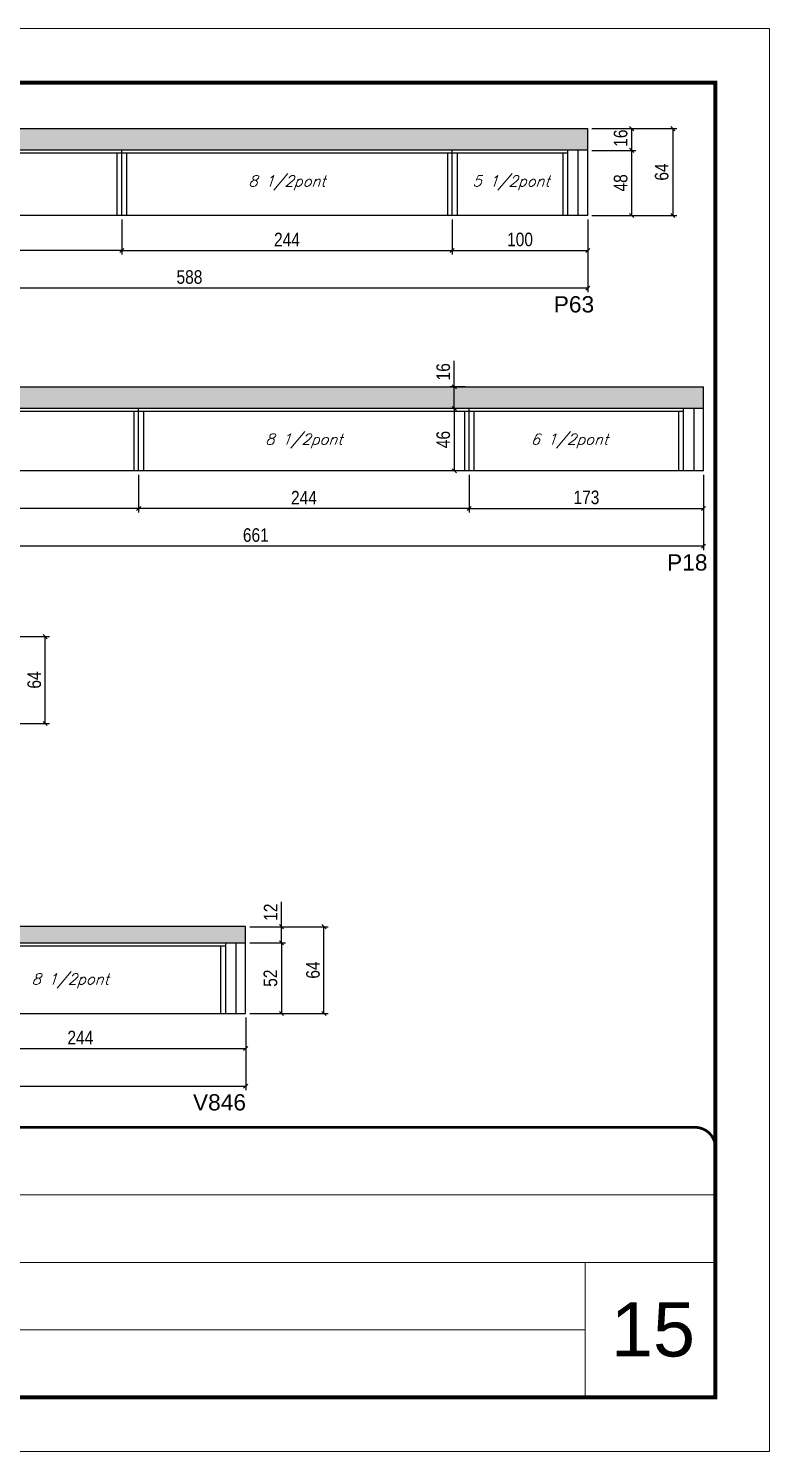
# Model space of a CAD drawing. Extents: x 3309 to 9590, y -2522 to 14608.
# Drawn here: x 7431 to 7978, y 10112 to 11162 of the extents above; entities that cross this region are included whole.
import ezdxf

# ---------------------------------------------------------------- set-up
doc = ezdxf.new("R2010")
doc.units = 0
doc.linetypes.add('CONTINUO', pattern=[0])
doc.linetypes.add('DASHED', pattern=[0.75, 0.5, -0.25])
for name, color, linetype in [('5', 5, 'Continuous'), ('COTA', 241, 'Continuous'), ('Painéis', 200, 'Continuous'), ('SARR_2.2x7', 40, 'Continuous'), ('SARR_3.5x7', 81, 'Continuous'), ('texto', 7, 'Continuous')]:
    doc.layers.add(name, color=color, linetype=linetype)
for name, color, linetype, lineweight in [('CARIMBO', 255, 'Continuous', 9), ('Folhas', 255, 'Continuous', 9), ('SARRAFO DE PRESSAO', 251, 'DASHED', 9)]:
    doc.layers.add(name, color=color, linetype=linetype, lineweight=lineweight)
doc.styles.add('ARIAL', font='arial.ttf')
doc.styles.add('COTA TECNICA', font='techl___.ttf', dxfattribs={"height": 10})
doc.styles.add('Romans', font='romans.shx')
doc.styles.get("Standard").update_dxf_attribs({"font": 'arial.ttf'})
doc.dimstyles.new('PAINEL', dxfattribs={"dimtxt": 10, "dimasz": 3, "dimexe": 3, "dimexo": 3, "dimgap": 3, "dimtad": 1, "dimdec": 1, "dimzin": 12, "dimdsep": 46, "dimtxsty": 'COTA TECNICA', "dimblk1": 'OBLIQUE', "dimblk2": 'OBLIQUE', "dimsah": 1, "dimcen": 0.9, "dimclrd": 4, "dimclre": 4, "dimclrt": 240, "dimadec": 1, "dimazin": 3, "dimtfac": 1, "dimtdec": 1, "dimtmove": 0, "dimatfit": 3, "dimfxl": 1, "dimtolj": 1, "dimtzin": 12, "dimarcsym": 0})

# ---------------------------------------------------------------- blocks, each defined once
blk = doc.blocks.new('9999999999')
at = {"color": 30, "linetype": 'CONTINUO'}
for p, q in [((98564.6, 34379.6), (99584, 34379.6)), ((98564.6, 34329.8), (99488, 34329.8)), ((99584, 34329.8), (99488, 34329.8)), ((99488, 34329.8), (99488, 34230.2)), ((98564.6, 34280), (99488, 34280))]:
    blk.add_line(p, q, dxfattribs=at)
at = {"color": 30, "linetype": 'CONTINUO', "const_width": 2}
blk.add_lwpolyline([(99584, 34230.2), (99584, 34414.4, 0.414214), (99569, 34429.4), (98229, 34429.4, 0.414214), (98214, 34414.4), (98214, 34245.2, 0.414214), (98229, 34230.2), (99584, 34230.2)], format="xyb", dxfattribs=at)
at = {"layer": 'Folhas'}
blk.add_lwpolyline([(98139, 34190.2), (99624, 34190.2), (99624, 35240.2), (98139, 35240.2)], close=True, dxfattribs=at)
at = {"layer": 'Folhas', "color": 30, "const_width": 3}
blk.add_lwpolyline([(98214, 34230.2), (99584, 34230.2), (99584, 35200.2), (98214, 35200.2)], close=True, dxfattribs=at)
blk = doc.blocks.new('_Oblique')
at = {"color": 0, "linetype": 'ByBlock', "lineweight": -2}
blk.add_line((-0.5, -0.5), (0.5, 0.5), dxfattribs=at)
blk = doc.blocks.new('*D1809')
at = {"layer": 'COTA', "color": 4, "linetype": 'ByBlock', "lineweight": -2, "transparency": 16777216}
for p, q in [((7255.7, 11021.2), (7255.7, 10995.3)), ((7499.7, 11021.2), (7499.7, 10995.3)), ((7499.7, 10998.3), (7255.7, 10998.3))]:
    blk.add_line(p, q, dxfattribs=at)
at = {"layer": 'Defpoints', "color": 0, "linetype": 'ByBlock', "transparency": 16777216}
for p in [(7255.7, 11024.2), (7499.7, 11024.2), (7255.7, 10998.3)]:
    blk.add_point(p, dxfattribs=at)
at = {"layer": 'COTA', "color": 4, "linetype": 'ByBlock', "lineweight": -2, "transparency": 16777216, "xscale": 3, "yscale": 3, "zscale": 3, "rotation": 180}
blk.add_blockref('_Oblique', (7255.7, 10998.3), dxfattribs=at)
at = {"layer": 'COTA', "color": 4, "linetype": 'ByBlock', "lineweight": -2, "transparency": 16777216, "xscale": 3, "yscale": 3, "zscale": 3}
blk.add_blockref('_Oblique', (7499.7, 10998.3), dxfattribs=at)
at = {"layer": 'COTA', "color": 240, "linetype": 'ByBlock', "transparency": 16777216, "insert": (7377.7, 11006.4), "char_height": 10, "attachment_point": 5, "style": 'COTA TECNICA'}
blk.add_mtext('\\A1;244', dxfattribs=at)
blk = doc.blocks.new('*D1812')
at = {"layer": 'COTA', "color": 4, "linetype": 'ByBlock', "lineweight": -2, "transparency": 16777216}
for p, q in [((7255.7, 11021.2), (7255.7, 10967.6)), ((7843.7, 11021.2), (7843.7, 10967.6)), ((7843.7, 10970.6), (7255.7, 10970.6))]:
    blk.add_line(p, q, dxfattribs=at)
at = {"layer": 'Defpoints', "color": 0, "linetype": 'ByBlock', "transparency": 16777216}
for p in [(7255.7, 11024.2), (7843.7, 11024.2), (7255.7, 10970.6)]:
    blk.add_point(p, dxfattribs=at)
at = {"layer": 'COTA', "color": 4, "linetype": 'ByBlock', "lineweight": -2, "transparency": 16777216, "xscale": 3, "yscale": 3, "zscale": 3, "rotation": 180}
blk.add_blockref('_Oblique', (7255.7, 10970.6), dxfattribs=at)
at = {"layer": 'COTA', "color": 4, "linetype": 'ByBlock', "lineweight": -2, "transparency": 16777216, "xscale": 3, "yscale": 3, "zscale": 3}
blk.add_blockref('_Oblique', (7843.7, 10970.6), dxfattribs=at)
at = {"layer": 'COTA', "color": 240, "linetype": 'ByBlock', "transparency": 16777216, "insert": (7549.7, 10978.7), "char_height": 10, "attachment_point": 5, "style": 'COTA TECNICA'}
blk.add_mtext('\\A1;588', dxfattribs=at)
blk = doc.blocks.new('*D1813')
at = {"layer": 'COTA', "color": 4, "lineweight": -2, "transparency": 16777216}
for p, q in [((7846.7, 11072.2), (7879.1, 11072.2)), ((7876.1, 11024.2), (7876.1, 11072.2)), ((7846.7, 11024.2), (7879.1, 11024.2))]:
    blk.add_line(p, q, dxfattribs=at)
at = {"layer": 'Defpoints', "color": 0, "transparency": 16777216}
for p in [(7843.7, 11072.2), (7876.1, 11072.2), (7843.7, 11024.2)]:
    blk.add_point(p, dxfattribs=at)
at = {"layer": 'COTA', "color": 4, "lineweight": -2, "transparency": 16777216, "xscale": 3, "yscale": 3, "zscale": 3}
for p, rotation in [((7876.1, 11072.2), 90), ((7876.1, 11024.2), 270)]:
    blk.add_blockref('_Oblique', p, dxfattribs=dict(at, rotation=rotation))
at = {"layer": 'COTA', "color": 240, "transparency": 16777216, "insert": (7868, 11048.2), "char_height": 10, "attachment_point": 5, "rotation": 90, "style": 'COTA TECNICA'}
blk.add_mtext('\\A1;48', dxfattribs=at)
blk = doc.blocks.new('*D1810')
at = {"layer": 'COTA', "color": 4, "lineweight": -2, "transparency": 16777216}
for p, q in [((7499.7, 11021.2), (7499.7, 10995.3)), ((7743.7, 11021.2), (7743.7, 10995.3)), ((7499.7, 10998.3), (7743.7, 10998.3))]:
    blk.add_line(p, q, dxfattribs=at)
at = {"layer": 'Defpoints', "color": 0, "transparency": 16777216}
for p in [(7499.7, 11024.2, 0), (7743.7, 11024.2, 0), (7743.7, 10998.3)]:
    blk.add_point(p, dxfattribs=at)
at = {"layer": 'COTA', "color": 4, "lineweight": -2, "transparency": 16777216, "xscale": 3, "yscale": 3, "zscale": 3, "rotation": 180}
blk.add_blockref('_Oblique', (7499.7, 10998.3), dxfattribs=at)
at = {"layer": 'COTA', "color": 4, "lineweight": -2, "transparency": 16777216, "xscale": 3, "yscale": 3, "zscale": 3}
blk.add_blockref('_Oblique', (7743.7, 10998.3), dxfattribs=at)
at = {"layer": 'COTA', "color": 240, "transparency": 16777216, "insert": (7621.7, 11006.4), "char_height": 10, "attachment_point": 5, "style": 'COTA TECNICA'}
blk.add_mtext('\\A1;244', dxfattribs=at)
blk = doc.blocks.new('*D1814')
at = {"layer": 'COTA', "color": 4, "lineweight": -2, "transparency": 16777216}
for p, q in [((7846.7, 11088.2), (7879.1, 11088.2)), ((7876.1, 11072.2), (7876.1, 11088.2)), ((7846.7, 11072.2), (7879.1, 11072.2))]:
    blk.add_line(p, q, dxfattribs=at)
at = {"layer": 'Defpoints', "color": 0, "transparency": 16777216}
for p in [(7843.7, 11088.2, 0), (7876.1, 11088.2), (7843.7, 11072.2, 0)]:
    blk.add_point(p, dxfattribs=at)
at = {"layer": 'COTA', "color": 4, "lineweight": -2, "transparency": 16777216, "xscale": 3, "yscale": 3, "zscale": 3}
for p, rotation in [((7876.1, 11088.2), 90), ((7876.1, 11072.2), 270)]:
    blk.add_blockref('_Oblique', p, dxfattribs=dict(at, rotation=rotation))
at = {"layer": 'COTA', "color": 240, "transparency": 16777216, "insert": (7868, 11081.2), "char_height": 10, "attachment_point": 5, "rotation": 90, "style": 'COTA TECNICA'}
blk.add_mtext('\\A1;16', dxfattribs=at)
blk = doc.blocks.new('*D1811')
at = {"layer": 'COTA', "color": 4, "lineweight": -2, "transparency": 16777216}
for p, q in [((7846.7, 11088.2), (7909.4, 11088.2)), ((7906.4, 11088.2), (7906.4, 11024.2)), ((7846.7, 11024.2), (7909.4, 11024.2))]:
    blk.add_line(p, q, dxfattribs=at)
at = {"layer": 'Defpoints', "color": 0, "transparency": 16777216}
for p in [(7843.7, 11088.2, 0), (7843.7, 11024.2, 0), (7906.4, 11024.2)]:
    blk.add_point(p, dxfattribs=at)
at = {"layer": 'COTA', "color": 4, "lineweight": -2, "transparency": 16777216, "xscale": 3, "yscale": 3, "zscale": 3}
for p, rotation in [((7906.4, 11088.2), 90), ((7906.4, 11024.2), 270)]:
    blk.add_blockref('_Oblique', p, dxfattribs=dict(at, rotation=rotation))
at = {"layer": 'COTA', "color": 240, "transparency": 16777216, "insert": (7898.3, 11056.2), "char_height": 10, "attachment_point": 5, "rotation": 90, "style": 'COTA TECNICA'}
blk.add_mtext('\\A1;64', dxfattribs=at)
blk = doc.blocks.new('*D1815')
at = {"layer": 'COTA', "color": 4, "lineweight": -2, "transparency": 16777216}
for p, q in [((7743.7, 11021.2), (7743.7, 10995.3)), ((7843.7, 11021.2), (7843.7, 10995.3)), ((7743.7, 10998.3), (7843.7, 10998.3))]:
    blk.add_line(p, q, dxfattribs=at)
at = {"layer": 'Defpoints', "color": 0, "transparency": 16777216}
for p in [(7743.7, 11024.2, 0), (7843.7, 11024.2, 0), (7843.7, 10998.3)]:
    blk.add_point(p, dxfattribs=at)
at = {"layer": 'COTA', "color": 4, "lineweight": -2, "transparency": 16777216, "xscale": 3, "yscale": 3, "zscale": 3, "rotation": 180}
blk.add_blockref('_Oblique', (7743.7, 10998.3), dxfattribs=at)
at = {"layer": 'COTA', "color": 4, "lineweight": -2, "transparency": 16777216, "xscale": 3, "yscale": 3, "zscale": 3}
blk.add_blockref('_Oblique', (7843.7, 10998.3), dxfattribs=at)
at = {"layer": 'COTA', "color": 240, "transparency": 16777216, "insert": (7793.7, 11006.4), "char_height": 10, "attachment_point": 5, "style": 'COTA TECNICA'}
blk.add_mtext('\\A1;100', dxfattribs=at)
blk = doc.blocks.new('*D1816')
at = {"layer": 'COTA', "color": 4, "linetype": 'ByBlock', "lineweight": -2, "transparency": 16777216}
for p, q in [((7512.2, 10832.8), (7512.2, 10804.9)), ((7756.2, 10832.8), (7756.2, 10804.9)), ((7756.2, 10807.9), (7512.2, 10807.9))]:
    blk.add_line(p, q, dxfattribs=at)
at = {"layer": 'Defpoints', "color": 0, "linetype": 'ByBlock', "transparency": 16777216}
for p in [(7512.2, 10835.8), (7756.2, 10835.8), (7512.2, 10807.9)]:
    blk.add_point(p, dxfattribs=at)
at = {"layer": 'COTA', "color": 4, "linetype": 'ByBlock', "lineweight": -2, "transparency": 16777216, "xscale": 3, "yscale": 3, "zscale": 3, "rotation": 180}
blk.add_blockref('_Oblique', (7512.2, 10807.9), dxfattribs=at)
at = {"layer": 'COTA', "color": 4, "linetype": 'ByBlock', "lineweight": -2, "transparency": 16777216, "xscale": 3, "yscale": 3, "zscale": 3}
blk.add_blockref('_Oblique', (7756.2, 10807.9), dxfattribs=at)
at = {"layer": 'COTA', "color": 240, "linetype": 'ByBlock', "transparency": 16777216, "insert": (7634.2, 10815.9), "char_height": 10, "attachment_point": 5, "style": 'COTA TECNICA'}
blk.add_mtext('\\A1;244', dxfattribs=at)
blk = doc.blocks.new('*D1817')
at = {"layer": 'COTA', "color": 4, "linetype": 'ByBlock', "lineweight": -2, "transparency": 16777216}
for p, q in [((7268.2, 10830.8), (7268.2, 10804.9)), ((7512.2, 10832.8), (7512.2, 10804.9)), ((7512.2, 10807.9), (7268.2, 10807.9))]:
    blk.add_line(p, q, dxfattribs=at)
at = {"layer": 'Defpoints', "color": 0, "linetype": 'ByBlock', "transparency": 16777216}
for p in [(7268.2, 10833.8), (7512.2, 10835.8), (7268.2, 10807.9)]:
    blk.add_point(p, dxfattribs=at)
at = {"layer": 'COTA', "color": 4, "linetype": 'ByBlock', "lineweight": -2, "transparency": 16777216, "xscale": 3, "yscale": 3, "zscale": 3, "rotation": 180}
blk.add_blockref('_Oblique', (7268.2, 10807.9), dxfattribs=at)
at = {"layer": 'COTA', "color": 4, "linetype": 'ByBlock', "lineweight": -2, "transparency": 16777216, "xscale": 3, "yscale": 3, "zscale": 3}
blk.add_blockref('_Oblique', (7512.2, 10807.9), dxfattribs=at)
at = {"layer": 'COTA', "color": 240, "linetype": 'ByBlock', "transparency": 16777216, "insert": (7390.2, 10815.9), "char_height": 10, "attachment_point": 5, "style": 'COTA TECNICA'}
blk.add_mtext('\\A1;244', dxfattribs=at)
blk = doc.blocks.new('*D1818')
at = {"layer": 'COTA', "color": 4, "linetype": 'ByBlock', "lineweight": -2, "transparency": 16777216}
for p, q in [((7268.2, 10830.8), (7268.2, 10777.2)), ((7929.2, 10832.8), (7929.2, 10777.2)), ((7929.2, 10780.2), (7268.2, 10780.2))]:
    blk.add_line(p, q, dxfattribs=at)
at = {"layer": 'Defpoints', "color": 0, "linetype": 'ByBlock', "transparency": 16777216}
for p in [(7268.2, 10833.8), (7929.2, 10835.8), (7268.2, 10780.2)]:
    blk.add_point(p, dxfattribs=at)
at = {"layer": 'COTA', "color": 4, "linetype": 'ByBlock', "lineweight": -2, "transparency": 16777216, "xscale": 3, "yscale": 3, "zscale": 3, "rotation": 180}
blk.add_blockref('_Oblique', (7268.2, 10780.2), dxfattribs=at)
at = {"layer": 'COTA', "color": 4, "linetype": 'ByBlock', "lineweight": -2, "transparency": 16777216, "xscale": 3, "yscale": 3, "zscale": 3}
blk.add_blockref('_Oblique', (7929.2, 10780.2), dxfattribs=at)
at = {"layer": 'COTA', "color": 240, "linetype": 'ByBlock', "transparency": 16777216, "insert": (7598.7, 10788.3), "char_height": 10, "attachment_point": 5, "style": 'COTA TECNICA'}
blk.add_mtext('\\A1;661', dxfattribs=at)
blk = doc.blocks.new('*D1819')
at = {"layer": 'COTA', "color": 4, "lineweight": -2, "transparency": 16777216}
for p, q in [((7756.2, 10832.8), (7756.2, 10804.9)), ((7929.2, 10832.8), (7929.2, 10804.9)), ((7756.2, 10807.9), (7929.2, 10807.9))]:
    blk.add_line(p, q, dxfattribs=at)
at = {"layer": 'Defpoints', "color": 0, "transparency": 16777216}
for p in [(7756.2, 10835.8, 0), (7929.2, 10835.8, 0), (7929.2, 10807.9)]:
    blk.add_point(p, dxfattribs=at)
at = {"layer": 'COTA', "color": 4, "lineweight": -2, "transparency": 16777216, "xscale": 3, "yscale": 3, "zscale": 3, "rotation": 180}
blk.add_blockref('_Oblique', (7756.2, 10807.9), dxfattribs=at)
at = {"layer": 'COTA', "color": 4, "lineweight": -2, "transparency": 16777216, "xscale": 3, "yscale": 3, "zscale": 3}
blk.add_blockref('_Oblique', (7929.2, 10807.9), dxfattribs=at)
at = {"layer": 'COTA', "color": 240, "transparency": 16777216, "insert": (7842.7, 10816.1), "char_height": 10, "attachment_point": 5, "style": 'COTA TECNICA'}
blk.add_mtext('\\A1;173', dxfattribs=at)
blk = doc.blocks.new('*D1820')
at = {"layer": 'COTA', "color": 4, "lineweight": -2, "transparency": 16777216}
for p, q in [((7753.2, 10881.8), (7742.2, 10881.8)), ((7745.2, 10881.8), (7745.2, 10835.8)), ((7753.2, 10835.8), (7742.2, 10835.8))]:
    blk.add_line(p, q, dxfattribs=at)
at = {"layer": 'Defpoints', "color": 0, "transparency": 16777216}
for p in [(7756.2, 10881.8, 0), (7745.2, 10835.8), (7756.2, 10835.8, 0)]:
    blk.add_point(p, dxfattribs=at)
at = {"layer": 'COTA', "color": 4, "lineweight": -2, "transparency": 16777216, "xscale": 3, "yscale": 3, "zscale": 3}
for p, rotation in [((7745.2, 10881.8), 90), ((7745.2, 10835.8), 270)]:
    blk.add_blockref('_Oblique', p, dxfattribs=dict(at, rotation=rotation))
at = {"layer": 'COTA', "color": 240, "transparency": 16777216, "insert": (7737.1, 10858.8), "char_height": 10, "attachment_point": 5, "rotation": 90, "style": 'COTA TECNICA'}
blk.add_mtext('\\A1;46', dxfattribs=at)
blk = doc.blocks.new('*D1821')
at = {"layer": 'COTA', "color": 4, "lineweight": -2, "transparency": 16777216}
for p, q in [((7745.2, 10897.8), (7745.2, 10916.8)), ((7753.2, 10897.8), (7742.2, 10897.8)), ((7745.2, 10881.8), (7745.2, 10897.8)), ((7753.2, 10881.8), (7742.2, 10881.8))]:
    blk.add_line(p, q, dxfattribs=at)
at = {"layer": 'Defpoints', "color": 0, "transparency": 16777216}
for p in [(7745.2, 10897.8), (7756.2, 10897.8, 0), (7756.2, 10881.8, 0)]:
    blk.add_point(p, dxfattribs=at)
at = {"layer": 'COTA', "color": 4, "lineweight": -2, "transparency": 16777216, "xscale": 3, "yscale": 3, "zscale": 3}
for p, rotation in [((7745.2, 10897.8), 90), ((7745.2, 10881.8), 270)]:
    blk.add_blockref('_Oblique', p, dxfattribs=dict(at, rotation=rotation))
at = {"layer": 'COTA', "color": 240, "transparency": 16777216, "insert": (7737.1, 10908.8), "char_height": 10, "attachment_point": 5, "rotation": 90, "style": 'COTA TECNICA'}
blk.add_mtext('\\A1;16', dxfattribs=at)
blk = doc.blocks.new('*D1822')
at = {"layer": 'COTA', "color": 4, "linetype": 'ByBlock', "lineweight": -2, "transparency": 16777216}
for p, q in [((7347.2, 10432.4), (7347.2, 10406.5)), ((7591.2, 10432.4), (7591.2, 10406.5)), ((7347.2, 10409.5), (7591.2, 10409.5))]:
    blk.add_line(p, q, dxfattribs=at)
at = {"layer": 'Defpoints', "color": 0, "linetype": 'ByBlock', "transparency": 16777216}
for p in [(7347.2, 10435.4), (7591.2, 10435.4), (7591.2, 10409.5)]:
    blk.add_point(p, dxfattribs=at)
at = {"layer": 'COTA', "color": 4, "linetype": 'ByBlock', "lineweight": -2, "transparency": 16777216, "xscale": 3, "yscale": 3, "zscale": 3, "rotation": 180}
blk.add_blockref('_Oblique', (7347.2, 10409.5), dxfattribs=at)
at = {"layer": 'COTA', "color": 4, "linetype": 'ByBlock', "lineweight": -2, "transparency": 16777216, "xscale": 3, "yscale": 3, "zscale": 3}
blk.add_blockref('_Oblique', (7591.2, 10409.5), dxfattribs=at)
at = {"layer": 'COTA', "color": 240, "linetype": 'ByBlock', "transparency": 16777216, "insert": (7469.2, 10417.6), "char_height": 10, "attachment_point": 5, "style": 'COTA TECNICA'}
blk.add_mtext('\\A1;244', dxfattribs=at)
blk = doc.blocks.new('*D1828')
at = {"layer": 'COTA', "color": 4, "linetype": 'ByBlock', "lineweight": -2, "transparency": 16777216}
for p, q in [((6939.2, 10432.4), (6939.2, 10378.8)), ((7591.2, 10432.4), (7591.2, 10378.8)), ((6939.2, 10381.8), (7591.2, 10381.8))]:
    blk.add_line(p, q, dxfattribs=at)
at = {"layer": 'Defpoints', "color": 0, "linetype": 'ByBlock', "transparency": 16777216}
for p in [(6939.2, 10435.4), (7591.2, 10435.4), (7591.2, 10381.8)]:
    blk.add_point(p, dxfattribs=at)
at = {"layer": 'COTA', "color": 4, "linetype": 'ByBlock', "lineweight": -2, "transparency": 16777216, "xscale": 3, "yscale": 3, "zscale": 3, "rotation": 180}
blk.add_blockref('_Oblique', (6939.2, 10381.8), dxfattribs=at)
at = {"layer": 'COTA', "color": 4, "linetype": 'ByBlock', "lineweight": -2, "transparency": 16777216, "xscale": 3, "yscale": 3, "zscale": 3}
blk.add_blockref('_Oblique', (7591.2, 10381.8), dxfattribs=at)
at = {"layer": 'COTA', "color": 240, "linetype": 'ByBlock', "transparency": 16777216, "insert": (7265.2, 10389.9), "char_height": 10, "attachment_point": 5, "style": 'COTA TECNICA'}
blk.add_mtext('\\A1;652', dxfattribs=at)
blk = doc.blocks.new('*D1831')
at = {"layer": 'COTA', "color": 4, "lineweight": -2, "transparency": 16777216}
for p, q in [((7594.2, 10487.4), (7620.6, 10487.4)), ((7617.6, 10487.4), (7617.6, 10435.4)), ((7594.2, 10435.4), (7620.6, 10435.4))]:
    blk.add_line(p, q, dxfattribs=at)
at = {"layer": 'Defpoints', "color": 0, "transparency": 16777216}
for p in [(7591.2, 10487.4, 0), (7591.2, 10435.4, 0), (7617.6, 10435.4)]:
    blk.add_point(p, dxfattribs=at)
at = {"layer": 'COTA', "color": 4, "lineweight": -2, "transparency": 16777216, "xscale": 3, "yscale": 3, "zscale": 3}
for p, rotation in [((7617.6, 10487.4), 90), ((7617.6, 10435.4), 270)]:
    blk.add_blockref('_Oblique', p, dxfattribs=dict(at, rotation=rotation))
at = {"layer": 'COTA', "color": 240, "transparency": 16777216, "insert": (7609.5, 10461.4), "char_height": 10, "attachment_point": 5, "rotation": 90, "style": 'COTA TECNICA'}
blk.add_mtext('\\A1;52', dxfattribs=at)
blk = doc.blocks.new('*D1832')
at = {"layer": 'COTA', "color": 4, "lineweight": -2, "transparency": 16777216}
for p, q in [((7617.6, 10499.4), (7617.6, 10517.8)), ((7594.2, 10499.4), (7620.6, 10499.4)), ((7617.6, 10487.4), (7617.6, 10499.4)), ((7594.2, 10487.4), (7620.6, 10487.4))]:
    blk.add_line(p, q, dxfattribs=at)
at = {"layer": 'Defpoints', "color": 0, "transparency": 16777216}
for p in [(7591.2, 10499.4, 0), (7617.6, 10499.4), (7591.2, 10487.4, 0)]:
    blk.add_point(p, dxfattribs=at)
at = {"layer": 'COTA', "color": 4, "lineweight": -2, "transparency": 16777216, "xscale": 3, "yscale": 3, "zscale": 3}
for p, rotation in [((7617.6, 10499.4), 90), ((7617.6, 10487.4), 270)]:
    blk.add_blockref('_Oblique', p, dxfattribs=dict(at, rotation=rotation))
at = {"layer": 'COTA', "color": 240, "transparency": 16777216, "insert": (7609.6, 10510.1), "char_height": 10, "attachment_point": 5, "rotation": 90, "style": 'COTA TECNICA'}
blk.add_mtext('\\A1;12', dxfattribs=at)
blk = doc.blocks.new('*D1833')
at = {"layer": 'COTA', "color": 4, "lineweight": -2, "transparency": 16777216}
for p, q in [((7594.2, 10499.4), (7652, 10499.4)), ((7649, 10435.4), (7649, 10499.4)), ((7594.2, 10435.4), (7652, 10435.4))]:
    blk.add_line(p, q, dxfattribs=at)
at = {"layer": 'Defpoints', "color": 0, "transparency": 16777216}
for p in [(7591.2, 10499.4, 0), (7649, 10499.4), (7591.2, 10435.4, 0)]:
    blk.add_point(p, dxfattribs=at)
at = {"layer": 'COTA', "color": 4, "lineweight": -2, "transparency": 16777216, "xscale": 3, "yscale": 3, "zscale": 3}
for p, rotation in [((7649, 10499.4), 90), ((7649, 10435.4), 270)]:
    blk.add_blockref('_Oblique', p, dxfattribs=dict(at, rotation=rotation))
at = {"layer": 'COTA', "color": 240, "transparency": 16777216, "insert": (7640.9, 10467.4), "char_height": 10, "attachment_point": 5, "rotation": 90, "style": 'COTA TECNICA'}
blk.add_mtext('\\A1;64', dxfattribs=at)
blk = doc.blocks.new('*D1838')
at = {"layer": 'COTA', "color": 4, "lineweight": -2, "transparency": 16777216}
for p, q in [((7390.2, 10713.4), (7446.3, 10713.4)), ((7443.3, 10649.4), (7443.3, 10713.4)), ((7390.2, 10649.4), (7446.3, 10649.4))]:
    blk.add_line(p, q, dxfattribs=at)
at = {"layer": 'Defpoints', "color": 0, "transparency": 16777216}
for p in [(7387.2, 10713.4, 0), (7443.3, 10713.4), (7387.2, 10649.4, 0)]:
    blk.add_point(p, dxfattribs=at)
at = {"layer": 'COTA', "color": 4, "lineweight": -2, "transparency": 16777216, "xscale": 3, "yscale": 3, "zscale": 3}
for p, rotation in [((7443.3, 10713.4), 90), ((7443.3, 10649.4), 270)]:
    blk.add_blockref('_Oblique', p, dxfattribs=dict(at, rotation=rotation))
at = {"layer": 'COTA', "color": 240, "transparency": 16777216, "insert": (7435.2, 10681.4), "char_height": 10, "attachment_point": 5, "rotation": 90, "style": 'COTA TECNICA'}
blk.add_mtext('\\A1;64', dxfattribs=at)

msp = doc.modelspace()

# ---------------------------------------------------------------- hatches: boundary and pattern name
at = {"layer": 'COTA'}
h = msp.add_hatch(dxfattribs=at)
h.set_pattern_fill('AR-CONC', color=256, scale=0.03)
h.paths.add_polyline_path([(7255.69, 11072.23), (7843.69, 11072.23), (7843.69, 11088.23), (6591.19, 11088.23), (6591.19, 11072.23), (7225.69, 11072.23), (7225.69, 11071.23), (7225.69, 11024.23), (7255.69, 11024.23)])
h = msp.add_hatch(dxfattribs=at)
h.set_pattern_fill('AR-CONC', color=256, scale=0.03)
h.paths.add_polyline_path([(7248.19, 10833.78), (7268.19, 10833.78), (7268.19, 10835.78), (7268.19, 10881.78), (7929.19, 10881.78), (7929.19, 10897.78), (6591.19, 10897.78), (6591.19, 10881.78), (7248.19, 10881.78)])
h = msp.add_hatch(dxfattribs=at)
h.set_pattern_fill('AR-CONC', color=256, scale=0.03)
h.set_pattern_definition([(50, (1324.692, -581.697), (5.46554, -0.4781726), [0.5715, -6.2865]), (355, (1324.692, -581.697), (-1.0573026, 5.7317054), [0.4572, -5.0292175]), (100.451445, (1325.1474, -581.7367), (4.4082374, 5.2535326), [0.4857003, -5.3427073]), (46.1842, (1324.692, -580.173), (8.1323712, -1.26127), [0.85725, -9.42975]), (96.63556, (1325.37, -580.278), (7.122124, 7.4227837), [0.7285507, -8.014068]), (351.18415, (1324.692, -580.173), (7.122124, 7.422784), [0.685799, -7.543792]), (21, (1325.454, -580.554), (4.5484317, -3.067956), [0.5715, -6.2865]), (326, (1325.454, -580.554), (1.8540609, 5.525639), [0.4572, -5.0292]), (71.451445, (1325.833, -580.8095), (6.4024926, 2.457683), [0.4857003, -5.3426981]), (37.5, (1324.692, -581.6969), (0.0926581, 2.53665117), [0, -4.96824, 0, -5.1054, 0, -5.04825]), (7.5, (1324.692, -581.697), (2.0045899, 3.00541724), [0, -2.91084, 0, -4.85394, 0, -1.92405]), (327.5, (1322.9927, -581.6969), (4.06771786, -0.17186232), [0, -1.905, 0, -5.9436, 0, -7.8867]), (317.5, (1322.2307, -581.697), (4.4438754, 0.7627947), [0, -2.4765, 0, -3.94716, 0, -5.6007])])
h.paths.add_polyline_path([(6939.19, 10487.44), (7591.19, 10487.44), (7591.19, 10499.44), (6591.19, 10499.44), (6591.19, 10483.44), (6909.19, 10483.44), (6909.19, 10435.44), (6939.19, 10435.44)])

# ---------------------------------------------------------------- linework, layer by layer
for p, q in [((6591.19, 11088.23, 0), (7843.69, 11088.23, 0)), ((7843.69, 11072.23, 0), (7843.69, 11088.23, 0)), ((6591.19, 10897.78, 0), (7929.19, 10897.78, 0)), ((7929.19, 10881.78, 0), (7929.19, 10897.78, 0)), ((7591.19, 10499.44, 0), (6591.19, 10499.44, 0)), ((7591.19, 10487.44, 0), (7591.19, 10499.44, 0))]:
    msp.add_line(p, q, dxfattribs=at)
at = {"layer": 'Painéis', "linetype": 'ByBlock'}
for p, q in [((7843.69, 11072.23, 0), (7255.69, 11072.23, 0)), ((7499.69, 11024.23, 0), (7499.69, 11072.23, 0)), ((7743.69, 11024.23, 0), (7743.69, 11072.23, 0)), ((7843.69, 11024.23, 0), (7843.69, 11072.23, 0)), ((7843.69, 11024.23, 0), (7255.69, 11024.23, 0)), ((7929.19, 10881.78, 0), (7268.19, 10881.78, 0)), ((7512.19, 10835.78, 0), (7512.19, 10881.78, 0)), ((7756.19, 10835.78, 0), (7756.19, 10881.78, 0)), ((7929.19, 10835.78, 0), (7929.19, 10881.78, 0)), ((7929.19, 10835.78, 0), (7268.19, 10835.78, 0)), ((6939.19, 10487.44, 0), (7591.19, 10487.44, 0)), ((7591.19, 10435.44, 0), (7591.19, 10487.44, 0)), ((6939.19, 10435.44, 0), (7591.19, 10435.44, 0))]:
    msp.add_line(p, q, dxfattribs=at)
at = {"layer": 'SARR_2.2x7', "linetype": 'Continuous'}
for p, q in [((7499.69, 11070.03, 0), (7270.69, 11070.03, 0)), ((7743.69, 11070.03, 0), (7499.69, 11070.03, 0)), ((7828.69, 11070.03, 0), (7743.69, 11070.03, 0)), ((7836.69, 11024.23, 0), (7836.69, 11072.23, 0)), ((7512.19, 10879.58, 0), (7283.19, 10879.58, 0)), ((7756.19, 10879.58, 0), (7512.19, 10879.58, 0)), ((7914.19, 10879.58, 0), (7756.19, 10879.58, 0)), ((7922.19, 10835.78, 0), (7922.19, 10881.78, 0)), ((7347.19, 10485.24, 0), (7576.19, 10485.24, 0)), ((7584.19, 10435.44, 0), (7584.19, 10487.44, 0))]:
    msp.add_line(p, q, dxfattribs=at)
at = {"layer": 'SARR_3.5x7'}
for p, q in [((7496.19, 11070.03, 0), (7496.19, 11024.23, 0)), ((7503.19, 11070.03, 0), (7503.19, 11024.23, 0)), ((7740.19, 11070.03, 0), (7740.19, 11024.23, 0)), ((7747.19, 11070.03, 0), (7747.19, 11024.23, 0)), ((7825.19, 11070.03, 0), (7825.19, 11024.23, 0)), ((7828.69, 11072.23, 0), (7828.69, 11024.23, 0)), ((7508.69, 10879.58, 0), (7508.69, 10835.78, 0)), ((7515.69, 10879.58, 0), (7515.69, 10835.78, 0)), ((7752.69, 10879.58, 0), (7752.69, 10835.78, 0)), ((7759.69, 10879.58, 0), (7759.69, 10835.78, 0)), ((7910.69, 10879.58, 0), (7910.69, 10835.78, 0)), ((7914.19, 10881.78, 0), (7914.19, 10835.78, 0)), ((7572.69, 10485.24, 0), (7572.69, 10435.44, 0)), ((7576.19, 10487.44, 0), (7576.19, 10435.44, 0))]:
    msp.add_line(p, q, dxfattribs=at)

# ---------------------------------------------------------------- block references
at = {"layer": 'SARRAFO DE PRESSAO', "color": 6, "linetype": 'ByBlock'}
msp.add_blockref('9999999999', (-91646.11, -24078.07), dxfattribs=at)

# ---------------------------------------------------------------- texts
at = {"layer": '5', "linetype": 'Continuous'}
for s, rotation, p in [('P63', 359.99996, (7818.6, 10952.6, 0)), ('P18', 0.00004, (7902.21, 10762.14, 0)), ('V846', 359.99996, (7552.29, 10363.81, 0))]:
    msp.add_text(s, height=12, rotation=rotation, dxfattribs=at).set_placement(p)
at = {"layer": 'CARIMBO', "style": 'ARIAL'}
msp.add_text('15', height=40, dxfattribs=at).set_placement((7860.73, 10182.28))
at = {"layer": 'texto', "color": 2, "char_height": 8, "attachment_point": 5, "style": 'Romans'}
for s, insert in [('{\\Q19;\\C256;8 1/2pont}', (7621.69, 11048.23, 0)), ('{\\Q19;\\C256;5 1/2pont}', (7787.09, 11048.23, 0)), ('{\\Q19;\\C256;8 1/2pont}', (7634.19, 10857.78, 0)), ('{\\Q19;\\C256;6 1/2pont}', (7830.19, 10857.78, 0)), ('{\\Q19;\\C256;8 1/2pont}', (7461.69, 10459.44, 0))]:
    msp.add_mtext(s, dxfattribs=dict(at, insert=insert))

# ---------------------------------------------------------------- dimensions: what is measured, and where the dimension line sits
at = {"layer": 'COTA'}
dim = msp.add_linear_dim(base=(7876.11, 11088.23), p1=(7843.69, 11072.23, 0), p2=(7843.69, 11088.23, 0), angle=90, dimstyle='PAINEL', dxfattribs=at)
dim.commit()
dim.dimension.update_dxf_attribs({"geometry": '*D1814', "text_midpoint": (7876.11, 11081.23), "dimtype": 160})
for base, p1, p2, picture, middle in [((7906.41, 11024.23), (7843.69, 11088.23, 0), (7843.69, 11024.23, 0), '*D1811', (7898.31, 11056.23)), ((7876.11, 11072.23, 0), (7843.69, 11024.23, 0), (7843.69, 11072.23, 0), '*D1813', (7868.02, 11048.23, 0)), ((7745.21, 10897.78), (7756.19, 10881.78, 0), (7756.19, 10897.78, 0), '*D1821', (7737.11, 10908.79)), ((7745.21, 10835.78), (7756.19, 10881.78, 0), (7756.19, 10835.78, 0), '*D1820', (7737.11, 10858.78)), ((7443.26, 10713.41), (7387.19, 10649.41, 0), (7387.19, 10713.41, 0), '*D1838', (7435.16, 10681.41)), ((7617.65, 10499.44), (7591.19, 10487.44, 0), (7591.19, 10499.44, 0), '*D1832', (7609.59, 10510.1)), ((7649, 10499.44), (7591.19, 10435.44, 0), (7591.19, 10499.44, 0), '*D1833', (7640.9, 10467.44)), ((7617.65, 10435.44), (7591.19, 10487.44, 0), (7591.19, 10435.44, 0), '*D1831', (7609.54, 10461.44))]:
    dim = msp.add_linear_dim(base=base, p1=p1, p2=p2, angle=90, dimstyle='PAINEL', dxfattribs=at)
    dim.commit()
    dim.dimension.update_dxf_attribs({"geometry": picture, "text_midpoint": middle})
at = {"layer": 'COTA', "linetype": 'ByBlock'}
for base, p1, p2, picture, middle in [((7255.69, 10998.32, 0), (7499.69, 11024.23, 0), (7255.69, 11024.23, 0), '*D1809', (7377.69, 11006.39, 0)), ((7268.19, 10807.87, 0), (7512.19, 10835.78, 0), (7268.19, 10833.78, 0), '*D1817', (7390.19, 10815.94, 0))]:
    dim = msp.add_linear_dim(base=base, p1=p1, p2=p2, angle=180, dimstyle='PAINEL', override={"dimtmove": 1}, dxfattribs=at)
    dim.commit()
    dim.dimension.update_dxf_attribs({"geometry": picture, "text_midpoint": middle})
for base, p1, p2, picture, middle in [((7255.69, 10970.61, 0), (7843.69, 11024.23, 0), (7255.69, 11024.23, 0), '*D1812', (7549.69, 10978.74, 0)), ((7268.19, 10780.16, 0), (7929.19, 10835.78, 0), (7268.19, 10833.78, 0), '*D1818', (7598.69, 10788.26, 0)), ((7512.19, 10807.87, 0), (7756.19, 10835.78, 0), (7512.19, 10835.78, 0), '*D1816', (7634.19, 10815.94, 0))]:
    dim = msp.add_linear_dim(base=base, p1=p1, p2=p2, angle=180, dimstyle='PAINEL', dxfattribs=at)
    dim.commit()
    dim.dimension.update_dxf_attribs({"geometry": picture, "text_midpoint": middle})
at = {"layer": 'COTA'}
for base, p1, p2, picture, middle in [((7743.69, 10998.32), (7499.69, 11024.23, 0), (7743.69, 11024.23, 0), '*D1810', (7621.69, 11006.39)), ((7843.69, 10998.32), (7743.69, 11024.23, 0), (7843.69, 11024.23, 0), '*D1815', (7793.69, 11006.42)), ((7929.19, 10807.87, 0), (7756.19, 10835.78, 0), (7929.19, 10835.78, 0), '*D1819', (7842.69, 10816.08, 0))]:
    dim = msp.add_linear_dim(base=base, p1=p1, p2=p2, dimstyle='PAINEL', dxfattribs=at)
    dim.commit()
    dim.dimension.update_dxf_attribs({"geometry": picture, "text_midpoint": middle})
at = {"layer": 'COTA', "linetype": 'ByBlock'}
dim = msp.add_linear_dim(base=(7591.19, 10381.82, 0), p1=(6939.19, 10435.44, 0), p2=(7591.19, 10435.44, 0), dimstyle='PAINEL', dxfattribs=at)
dim.commit()
dim.dimension.update_dxf_attribs({"geometry": '*D1828', "text_midpoint": (7265.19, 10389.93, 0)})
dim = msp.add_linear_dim(base=(7591.19, 10409.53, 0), p1=(7347.19, 10435.44, 0), p2=(7591.19, 10435.44, 0), dimstyle='PAINEL', override={"dimtmove": 1}, dxfattribs=at)
dim.commit()
dim.dimension.update_dxf_attribs({"geometry": '*D1822', "text_midpoint": (7469.19, 10417.6, 0)})

doc.saveas('drawing.dxf')
